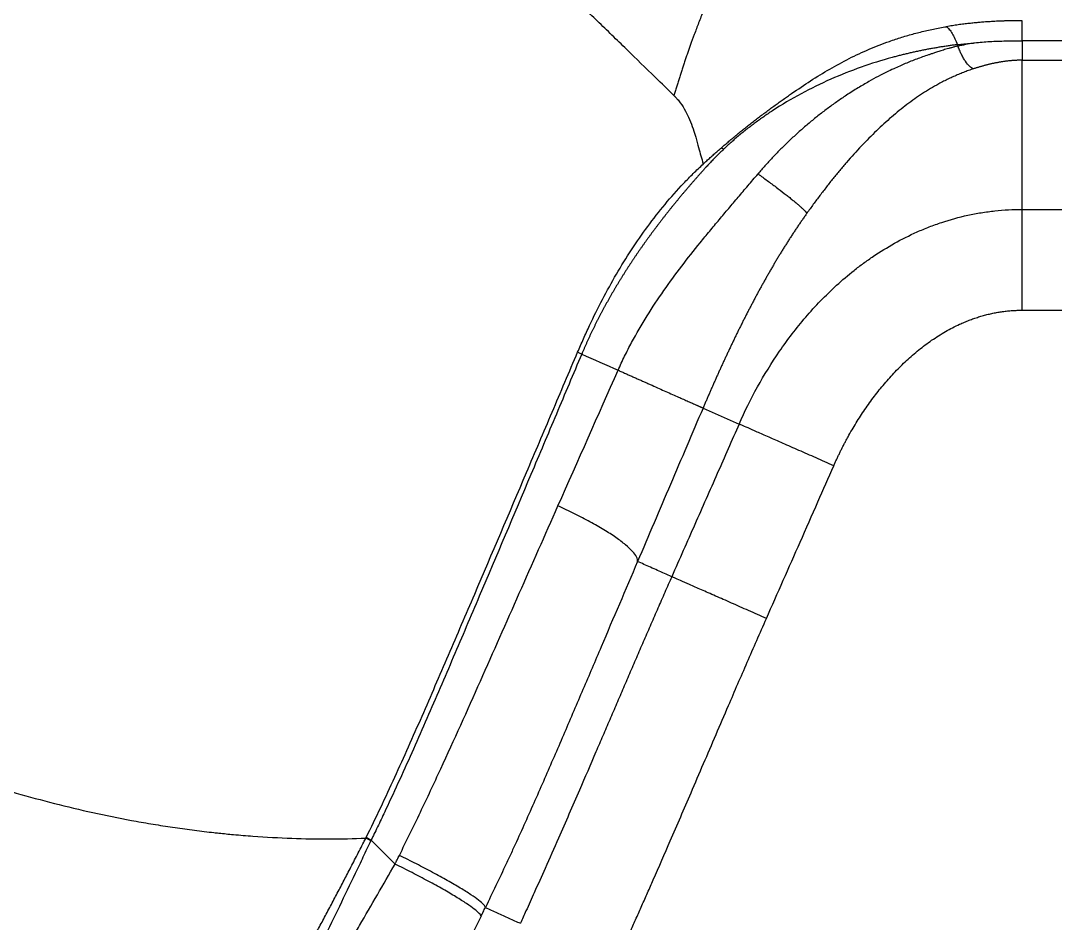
# Model space of a CAD drawing. Header units: inches. Extents: x 2 to 86, y -22 to 129.
# Drawn here: x 30.45 to 40.43, y 18.71 to 27.42 of the extents above; entities that cross this region are included whole.
import ezdxf

# ---------------------------------------------------------------- set-up
doc = ezdxf.new("R2010")
doc.units = ezdxf.units.IN
doc.header["$MEASUREMENT"] = 0
doc.layers.add('BDIM_CYAN', color=4, linetype='Continuous')

# ---------------------------------------------------------------- blocks, each defined once
blk = doc.blocks.new('2020 RHYTHM')
at = {"layer": 'BDIM_CYAN', "color": 3}
for p, q in [((47.2527, 26.2428), (37.7383, 26.2428)), ((37.7383, 24.617), (37.7383, 26.0562)), ((37.7383, 26.0562), (47.2527, 26.0562)), ((37.7383, 23.6439), (37.7383, 24.617)), ((37.7383, 24.617), (48.0355, 24.617)), ((37.7383, 23.6439), (48.0355, 23.6439)), ((34.66, 22.7006), (35.0077, 22.5458)), ((31.6894, 18.3008), (31.4585, 18.5318))]:
    blk.add_line(p, q, dxfattribs=at)
at = {"layer": 'BDIM_CYAN', "color": 3, "flags": 128}
blk.add_lwpolyline([(31.4082, 18.5508), (31.4095, 18.5535), (31.4108, 18.5562)], dxfattribs=at)
at = {"layer": 'BDIM_CYAN', "color": 3}
for points, knots in [([(34.3794, 25.715), (34.32, 25.7731), (34.1676, 25.9219), (33.9684, 26.1161), (33.7817, 26.2977), (33.6415, 26.4338), (33.5012, 26.57), (33.0329, 27.0239), (31.8561, 28.1582), (29.9507, 29.968), (27.7721, 31.9986), (26.3558, 33.2956), (25.7137, 33.8789)], [0.011278, 0.011278, 0.011278, 0.011278, 0.03125, 0.0625, 0.078125, 0.09375, 0.109375, 0.125, 0.25, 0.5, 0.75, 0.9569468, 0.9569468, 0.9569468, 0.9569468]), ([(17.6495, 33.2992), (17.6448, 33.2659), (17.6066, 32.9813), (17.5578, 32.441), (17.5563, 31.8659), (17.5739, 31.4822), (17.5842, 31.3223), (17.5944, 31.1944), (17.6029, 31.0985), (17.6123, 31.0026), (17.6328, 30.811), (17.6703, 30.5239), (17.7552, 30.0151), (17.8945, 29.3836), (18.1114, 28.636), (18.3745, 27.9013), (18.6812, 27.1819), (18.9707, 26.5969), (19.19, 26.1958), (19.3037, 25.9975), (19.3699, 25.8847), (19.42, 25.8005), (19.4707, 25.7166), (19.5219, 25.6331), (19.5737, 25.5498), (19.6435, 25.4393), (19.7321, 25.302), (19.949, 24.9751), (20.4415, 24.2821), (21.2775, 23.275), (22.2049, 22.355), (22.9957, 21.6772), (23.5092, 21.2791), (23.9308, 20.9765), (24.2523, 20.7579), (24.5788, 20.5477), (24.9103, 20.3463), (25.2465, 20.1539), (25.7008, 19.9097), (26.2796, 19.6282), (26.9896, 19.3305), (27.7133, 19.0756), (28.4486, 18.8662), (29.0067, 18.7454), (29.3807, 18.6809), (29.5367, 18.6567), (29.6617, 18.639), (29.7555, 18.6266), (29.8494, 18.615), (29.9277, 18.6061), (30.0216, 18.5959), (30.1469, 18.5836), (30.3819, 18.5642), (30.8082, 18.5409), (31.1712, 18.5411), (31.4082, 18.5508)], [0.0583442, 0.0583442, 0.0583442, 0.0583442, 0.0625, 0.09375, 0.125, 0.1328125, 0.140625, 0.1445312, 0.1484375, 0.1523438, 0.15625, 0.171875, 0.1875, 0.21875, 0.25, 0.28125, 0.3125, 0.34375, 0.359375, 0.3671875, 0.3710938, 0.375, 0.3789062, 0.3828125, 0.3867188, 0.390625, 0.3984375, 0.40625, 0.4375, 0.5, 0.5625, 0.59375, 0.625, 0.640625, 0.65625, 0.671875, 0.6875, 0.703125, 0.71875, 0.75, 0.78125, 0.8125, 0.84375, 0.875, 0.8828125, 0.890625, 0.8945312, 0.8984375, 0.9023438, 0.90625, 0.9082031, 0.9140625, 0.921875, 0.9375, 0.9671985, 0.9671985, 0.9671985, 0.9671985]), ([(34.8565, 27.2016), (34.8569, 27.1997), (34.8576, 27.196), (34.8583, 27.19), (34.8589, 27.1835), (34.8592, 27.1767), (34.8593, 27.1694), (34.8591, 27.1616), (34.8587, 27.1534), (34.8581, 27.1448), (34.8572, 27.1356), (34.856, 27.126), (34.8545, 27.1159), (34.8528, 27.1053), (34.8508, 27.0941), (34.8485, 27.0825), (34.8459, 27.0703), (34.843, 27.0576), (34.8398, 27.0443), (34.8362, 27.0305), (34.8324, 27.0161), (34.8238, 26.9853), (34.8068, 26.9292), (34.7775, 26.8425), (34.7429, 26.7473), (34.7046, 26.6449), (34.6633, 26.5364), (34.6186, 26.4191), (34.5765, 26.3073), (34.5449, 26.2212), (34.5229, 26.1596), (34.5089, 26.1197), (34.495, 26.0795), (34.4812, 26.0392), (34.4676, 25.9986), (34.4542, 25.958), (34.441, 25.9173), (34.4281, 25.8766), (34.4154, 25.836), (34.403, 25.7955), (34.391, 25.7551), (34.3833, 25.7284), (34.3794, 25.715)], [0, 0, 0, 0, 0.011457, 0.023025, 0.034704, 0.046494, 0.058394, 0.070405, 0.082525, 0.094755, 0.107095, 0.119545, 0.132104, 0.144773, 0.157551, 0.170438, 0.183434, 0.19654, 0.209754, 0.223077, 0.236508, 0.250049, 0.307139, 0.378202, 0.444777, 0.500029, 0.5704, 0.635512, 0.695364, 0.74991, 0.770369, 0.790906, 0.811521, 0.83221, 0.85297, 0.873798, 0.894692, 0.915647, 0.936659, 0.957725, 0.97884, 1, 1, 1, 1]), ([(34.8373, 25.2119), (34.8433, 25.2171), (34.8553, 25.2275), (34.8734, 25.243), (34.8916, 25.2586), (34.91, 25.2741), (34.9284, 25.2897), (34.947, 25.3052), (34.9656, 25.3206), (34.9843, 25.3361), (35.0032, 25.3515), (35.0221, 25.3669), (35.0411, 25.3822), (35.0602, 25.3975), (35.0794, 25.4127), (35.0986, 25.4279), (35.1179, 25.4431), (35.1373, 25.4582), (35.1568, 25.4732), (35.1763, 25.4882), (35.1958, 25.5032), (35.2155, 25.5181), (35.2351, 25.533), (35.2549, 25.5478), (35.2746, 25.5625), (35.2945, 25.5772), (35.3143, 25.5919), (35.3342, 25.6065), (35.3541, 25.621), (35.3741, 25.6355), (35.394, 25.6499), (35.414, 25.6643), (35.434, 25.6785), (35.4541, 25.6927), (35.4741, 25.7068), (35.4942, 25.7208), (35.5682, 25.7722), (35.6965, 25.8586), (35.8812, 25.9721), (36.0686, 26.0743), (36.2603, 26.1635), (36.4106, 26.2221), (36.5167, 26.2584), (36.5763, 26.2776), (36.6363, 26.2956), (36.6968, 26.3124), (36.7578, 26.3282), (36.8192, 26.3428), (36.8811, 26.3562), (36.9434, 26.3687), (36.9853, 26.376), (37.0063, 26.3797)], [0, 0, 0, 0, 0.009594, 0.019188, 0.028781, 0.038374, 0.047966, 0.057557, 0.067148, 0.076738, 0.086326, 0.095914, 0.105501, 0.115089, 0.124678, 0.134268, 0.143859, 0.153452, 0.163047, 0.172643, 0.182242, 0.191842, 0.201445, 0.211049, 0.220655, 0.230263, 0.239873, 0.249483, 0.259093, 0.268702, 0.278308, 0.287911, 0.297512, 0.30711, 0.316707, 0.326304, 0.3359, 0.422592, 0.509246, 0.595883, 0.682566, 0.769317, 0.794966, 0.820609, 0.846245, 0.871874, 0.897495, 0.923112, 0.948733, 0.974363, 1, 1, 1, 1]), ([(37.7383, 26.4374), (37.7299, 26.4374), (37.7134, 26.4374), (37.6894, 26.4371), (37.6665, 26.4369), (37.6447, 26.4365), (37.6241, 26.4361), (37.6046, 26.4356), (37.5863, 26.4351), (37.5691, 26.4346), (37.5368, 26.4335), (37.4897, 26.4314), (37.4282, 26.428), (37.3728, 26.4241), (37.3221, 26.42), (37.2747, 26.4156), (37.2251, 26.4104), (37.1735, 26.4043), (37.1196, 26.3972), (37.0636, 26.3891), (37.0257, 26.3829), (37.0063, 26.3797)], [0, 0, 0, 0, 0.033991, 0.066363, 0.097164, 0.126427, 0.15417, 0.180396, 0.205102, 0.228293, 0.249971, 0.335687, 0.418999, 0.500009, 0.561673, 0.62652, 0.694579, 0.765892, 0.840509, 0.918505, 1, 1, 1, 1]), ([(37.0063, 26.3797), (37.0158, 26.3738), (37.0254, 26.3649), (37.0443, 26.3423), (37.0537, 26.3288), (37.0718, 26.2985), (37.0806, 26.2816), (37.0974, 26.2454), (37.1054, 26.2261), (37.1129, 26.206)], [0, 0, 0, 0, 0.25, 0.25, 0.5, 0.5, 0.75, 0.75, 1, 1, 1, 1]), ([(37.2792, 26.2232), (37.3272, 26.2295), (37.4274, 26.2384), (37.5808, 26.2429), (37.6858, 26.2428), (37.7383, 26.2428)], [0, 0, 0, 0, 0.2342095, 0.4842095, 0.7342095, 0.7342095, 0.7342095, 0.7342095]), ([(37.7383, 26.2428), (37.7383, 26.2374), (37.7383, 26.2266), (37.7383, 26.2052), (37.7383, 26.1792), (37.7383, 26.1498), (37.7383, 26.1142), (37.7383, 26.0781), (37.7383, 26.0612), (37.7383, 26.0562)], [0, 0, 0, 0, 0.0625, 0.125, 0.25, 0.375, 0.5, 0.75, 1, 1, 1, 1]), ([(37.1129, 26.206), (37.0996, 26.2043), (37.0729, 26.201), (37.033, 26.1956), (36.9932, 26.1898), (36.9535, 26.1836), (36.9138, 26.1771), (36.8743, 26.1703), (36.8348, 26.163), (36.7954, 26.1554), (36.7561, 26.1475), (36.7168, 26.1392), (36.6777, 26.1305), (36.6387, 26.1215), (36.5998, 26.1122), (36.561, 26.1025), (36.5223, 26.0924), (36.3956, 26.0583), (36.1831, 25.992), (35.8897, 25.876), (35.6036, 25.7363), (35.4044, 25.618), (35.2871, 25.5399), (35.2455, 25.5113), (35.2043, 25.4822), (35.1635, 25.4525), (35.1233, 25.4222), (35.0835, 25.3915), (35.0443, 25.3602), (35.0057, 25.3284), (34.9677, 25.2961), (34.9304, 25.2634), (34.8938, 25.2304), (34.87, 25.2081), (34.8581, 25.1969)], [0, 0, 0, 0, 0.0160887, 0.0321784, 0.0482694, 0.064362, 0.0804556, 0.0965494, 0.112643, 0.1287372, 0.1448314, 0.1609244, 0.1770149, 0.1931036, 0.2091908, 0.2252769, 0.2413619, 0.2574459, 0.3836762, 0.5099318, 0.6362269, 0.7624529, 0.782241, 0.8020265, 0.8218104, 0.8415933, 0.8613768, 0.8811633, 0.9009544, 0.9207513, 0.9405559, 0.9603683, 0.9801843, 1, 1, 1, 1]), ([(37.1176, 26.1929), (37.1072, 26.1902), (37.087, 26.1851), (37.0574, 26.1771), (37.0295, 26.1693), (37.0031, 26.1617), (36.9783, 26.1543), (36.955, 26.1471), (36.9332, 26.1403), (36.9129, 26.1338), (36.8941, 26.1276), (36.8768, 26.1219), (36.8609, 26.1165), (36.8465, 26.1117), (36.8186, 26.1022), (36.7767, 26.0876), (36.7208, 26.067), (36.6655, 26.0455), (36.6107, 26.0232), (36.5553, 25.9997), (36.4951, 25.9727), (36.4261, 25.9396), (36.3454, 25.8984), (36.2536, 25.8481), (36.1511, 25.7876), (36.0639, 25.7322), (35.9954, 25.6863), (35.9487, 25.654), (35.9027, 25.6212), (35.8573, 25.5877), (35.8126, 25.5538), (35.7685, 25.5193), (35.725, 25.4844), (35.6821, 25.4489), (35.64, 25.4131), (35.5984, 25.3768), (35.5576, 25.3401), (35.5174, 25.3031), (35.478, 25.2657), (35.4392, 25.2281), (35.4013, 25.1902), (35.364, 25.1521), (35.3276, 25.1137), (35.292, 25.0753), (35.2572, 25.0368), (35.2232, 24.9982), (35.2011, 24.9724), (35.1902, 24.9595)], [0, 0, 0, 0, 0.013893, 0.027121, 0.039684, 0.051583, 0.062819, 0.073393, 0.083304, 0.092553, 0.101141, 0.109068, 0.116334, 0.122939, 0.128884, 0.154833, 0.180711, 0.20652, 0.232259, 0.257933, 0.285138, 0.31844, 0.357832, 0.40331, 0.454871, 0.512514, 0.53699, 0.561337, 0.585557, 0.609651, 0.633619, 0.657458, 0.68117, 0.704753, 0.728209, 0.751542, 0.774751, 0.797835, 0.820795, 0.843629, 0.866339, 0.888925, 0.911388, 0.933727, 0.955943, 0.978034, 1, 1, 1, 1]), ([(37.1129, 26.206), (37.1246, 26.2074), (37.1495, 26.2103), (37.1889, 26.2147), (37.2326, 26.2191), (37.2632, 26.2218), (37.2792, 26.2232)], [0, 0, 0, 0, 0.212597, 0.450093, 0.712506, 1, 1, 1, 1]), ([(37.1176, 26.1929), (37.1674, 26.2054), (37.2214, 26.2154), (37.2759, 26.2228), (37.2792, 26.2232)], [0.7342095, 0.7342095, 0.7342095, 0.7342095, 0.9842095, 1, 1, 1, 1]), ([(37.269, 25.9731), (37.2572, 25.9768), (37.2315, 25.9934), (37.1973, 26.0343), (37.1707, 26.0766), (37.1515, 26.1123), (37.1365, 26.1448), (37.1254, 26.172), (37.1202, 26.1859), (37.1176, 26.1929)], [0, 0, 0, 0, 0.25, 0.5, 0.625, 0.75, 0.875, 0.9375, 1, 1, 1, 1]), ([(37.7383, 26.0562), (37.7336, 26.0562), (37.7241, 26.0562), (37.7099, 26.0559), (37.6957, 26.0555), (37.6815, 26.0549), (37.6674, 26.0541), (37.6534, 26.0532), (37.6393, 26.0521), (37.6254, 26.0509), (37.6114, 26.0495), (37.5976, 26.048), (37.5837, 26.0463), (37.57, 26.0445), (37.5563, 26.0426), (37.5426, 26.0405), (37.529, 26.0383), (37.5155, 26.036), (37.5021, 26.0336), (37.4887, 26.031), (37.4754, 26.0284), (37.4622, 26.0256), (37.449, 26.0228), (37.4359, 26.0198), (37.4229, 26.0167), (37.4099, 26.0136), (37.3969, 26.0103), (37.384, 26.007), (37.3711, 26.0035), (37.3583, 26), (37.3455, 25.9964), (37.3327, 25.9927), (37.3199, 25.989), (37.3072, 25.9851), (37.2944, 25.9812), (37.2817, 25.9772), (37.2732, 25.9744), (37.269, 25.9731)], [0, 0, 0, 0, 0.02857, 0.057107, 0.085623, 0.11413, 0.142635, 0.171147, 0.199671, 0.228211, 0.256768, 0.285345, 0.31394, 0.342551, 0.371176, 0.399809, 0.428447, 0.457081, 0.485705, 0.51431, 0.542896, 0.571466, 0.600026, 0.628578, 0.657127, 0.685673, 0.714221, 0.742771, 0.771324, 0.799883, 0.828447, 0.857019, 0.885597, 0.914184, 0.942779, 0.971385, 1, 1, 1, 1]), ([(37.269, 25.9731), (37.2609, 25.9704), (37.2447, 25.9651), (37.2205, 25.9567), (37.1964, 25.9479), (37.1722, 25.9388), (37.1481, 25.9292), (37.1239, 25.9193), (37.0997, 25.909), (37.0756, 25.8984), (37.0515, 25.8874), (37.0276, 25.8761), (37.0037, 25.8645), (36.98, 25.8526), (36.9565, 25.8404), (36.914, 25.8177), (36.8536, 25.7832), (36.7764, 25.7348), (36.7006, 25.6832), (36.6, 25.6095), (36.4762, 25.5089), (36.3305, 25.3757), (36.1857, 25.229), (36.0796, 25.1113), (36.0108, 25.0311), (35.9787, 24.9929), (35.9466, 24.9542), (35.9145, 24.9147), (35.8825, 24.8747), (35.8505, 24.834), (35.8186, 24.7927), (35.7867, 24.7509), (35.7549, 24.7085), (35.7233, 24.6657), (35.6918, 24.6224), (35.6711, 24.5933), (35.6607, 24.5787)], [0, 0, 0, 0, 0.011934, 0.02393, 0.036001, 0.04816, 0.060418, 0.072777, 0.085221, 0.097733, 0.110296, 0.122892, 0.135506, 0.148124, 0.160734, 0.173321, 0.217119, 0.260644, 0.304562, 0.349284, 0.440007, 0.532854, 0.628087, 0.72577, 0.747852, 0.770073, 0.792432, 0.814929, 0.837568, 0.860353, 0.883286, 0.906363, 0.929577, 0.952923, 0.976398, 1, 1, 1, 1]), ([(34.3794, 25.715), (34.38, 25.7143), (34.3813, 25.7128), (34.3832, 25.7113), (34.3853, 25.7092), (34.388, 25.7065), (34.3916, 25.7027), (34.397, 25.6971), (34.4035, 25.6899), (34.4137, 25.6783), (34.4261, 25.6633), (34.4545, 25.6262), (34.4913, 25.5676), (34.5318, 25.4826), (34.5635, 25.3978), (34.5913, 25.3065), (34.6151, 25.2197), (34.6387, 25.1334), (34.6538, 25.0808), (34.6614, 25.0545)], [0, 0, 0, 0, 0.0040954, 0.0080859, 0.0103015, 0.0161575, 0.0241735, 0.0322917, 0.0482937, 0.064539, 0.0963779, 0.129019, 0.2579792, 0.3802867, 0.5159905, 0.6305282, 0.7741501, 0.8872493, 1, 1, 1, 1]), ([(34.6614, 25.0545), (34.667, 25.0597), (34.6783, 25.0701), (34.6954, 25.0857), (34.7127, 25.1014), (34.7301, 25.1171), (34.7476, 25.1329), (34.7653, 25.1486), (34.7831, 25.1644), (34.801, 25.1802), (34.8191, 25.1961), (34.8312, 25.2066), (34.8373, 25.2119)], [0, 0, 0, 0, 0.100082, 0.200133, 0.300162, 0.400174, 0.500174, 0.600163, 0.700142, 0.800108, 0.900061, 1, 1, 1, 1]), ([(34.8581, 25.1969), (34.8522, 25.1913), (34.8404, 25.1801), (34.8229, 25.1632), (34.8056, 25.1462), (34.7885, 25.1292), (34.7717, 25.1121), (34.755, 25.095), (34.7386, 25.0778), (34.7224, 25.0606), (34.7064, 25.0435), (34.696, 25.032), (34.6907, 25.0262)], [0, 0, 0, 0, 0.100112, 0.200212, 0.300295, 0.400357, 0.500391, 0.600394, 0.700361, 0.800288, 0.900169, 1, 1, 1, 1]), ([(34.8373, 25.2119), (34.8388, 25.2108), (34.8421, 25.2086), (34.8471, 25.2051), (34.8525, 25.201), (34.8562, 25.1983), (34.8581, 25.1969)], [0, 0, 0, 0, 0.2219007, 0.4627317, 0.723387, 1, 1, 1, 1]), ([(33.4507, 23.2404), (33.4692, 23.2836), (33.4877, 23.3267), (33.526, 23.4123), (33.5456, 23.4549), (33.6054, 23.5819), (33.6469, 23.6655), (33.7765, 23.9127), (33.8698, 24.0727), (34.0708, 24.3798), (34.1786, 24.5269), (34.3513, 24.7349), (34.4107, 24.8022), (34.5026, 24.8995), (34.5337, 24.9314), (34.5968, 24.9939), (34.6288, 25.0243), (34.6613, 25.0544)], [0, 0, 0, 0, 0.0563721, 0.0563721, 0.1127442, 0.1127442, 0.2254884, 0.2254884, 0.4509768, 0.4509768, 0.6764651, 0.6764651, 0.7892093, 0.7892093, 0.8455814, 0.8455814, 0.901913, 0.901913, 0.901913, 0.901913]), ([(34.6907, 25.0262), (34.6848, 25.0197), (34.6729, 25.0066), (34.6552, 24.9869), (34.6375, 24.9671), (34.6199, 24.9473), (34.6023, 24.9274), (34.5847, 24.9074), (34.5672, 24.8874), (34.5498, 24.8673), (34.5324, 24.8472), (34.5151, 24.8269), (34.4978, 24.8066), (34.4805, 24.7863), (34.4633, 24.7659), (34.4461, 24.7454), (34.429, 24.7248), (34.412, 24.7042), (34.395, 24.6835), (34.3781, 24.6627), (34.3612, 24.6419), (34.3444, 24.621), (34.3276, 24.6), (34.3109, 24.5789), (34.2943, 24.5578), (34.2777, 24.5366), (34.2612, 24.5153), (34.2448, 24.4939), (34.2284, 24.4725), (34.2121, 24.451), (34.1958, 24.4294), (34.1797, 24.4077), (34.1636, 24.386), (34.1476, 24.3641), (34.1316, 24.3422), (34.1157, 24.3203), (34.0999, 24.2982), (34.0842, 24.2761), (34.0686, 24.2539), (34.053, 24.2316), (34.0375, 24.2092), (34.0221, 24.1867), (34.0068, 24.1642), (33.9916, 24.1416), (33.9765, 24.1189), (33.9614, 24.0961), (33.9465, 24.0733), (33.9316, 24.0503), (33.9168, 24.0273), (33.9021, 24.0042), (33.8876, 23.981), (33.8731, 23.9577), (33.8587, 23.9344), (33.8444, 23.9109), (33.8302, 23.8874), (33.8161, 23.8638), (33.8021, 23.8402), (33.7882, 23.8164), (33.7744, 23.7926), (33.7607, 23.7686), (33.7472, 23.7446), (33.7337, 23.7205), (33.7204, 23.6964), (33.7071, 23.6721), (33.694, 23.6478), (33.681, 23.6233), (33.6681, 23.5988), (33.6553, 23.5742), (33.6427, 23.5496), (33.6302, 23.5248), (33.6178, 23.5), (33.6055, 23.4751), (33.5933, 23.4501), (33.5813, 23.425), (33.5694, 23.3998), (33.5577, 23.3746), (33.546, 23.3493), (33.5345, 23.3239), (33.5232, 23.2984), (33.512, 23.2728), (33.5009, 23.2472), (33.4936, 23.23), (33.49, 23.2214)], [0, 0, 0, 0, 0.012507, 0.025013, 0.037517, 0.050021, 0.062524, 0.075026, 0.087526, 0.100025, 0.112524, 0.125022, 0.137521, 0.150019, 0.162517, 0.175015, 0.187513, 0.200011, 0.212509, 0.225007, 0.237506, 0.250004, 0.262502, 0.275001, 0.287499, 0.299998, 0.312497, 0.324996, 0.337496, 0.349995, 0.362495, 0.374994, 0.387494, 0.399994, 0.412494, 0.424994, 0.437495, 0.449995, 0.462495, 0.474995, 0.487495, 0.499995, 0.512495, 0.524995, 0.537494, 0.549994, 0.562493, 0.574993, 0.587492, 0.599991, 0.612491, 0.62499, 0.637489, 0.649988, 0.662488, 0.674987, 0.687486, 0.699986, 0.712485, 0.724985, 0.737484, 0.749984, 0.762483, 0.774983, 0.787483, 0.799983, 0.812482, 0.824982, 0.837482, 0.849982, 0.862482, 0.874983, 0.887483, 0.899984, 0.912484, 0.924985, 0.937487, 0.949989, 0.962491, 0.974993, 0.987496, 1, 1, 1, 1]), ([(33.8407, 23.0653), (33.8609, 23.1109), (33.9029, 23.2011), (33.9934, 23.3774), (34.1177, 23.5906), (34.2806, 23.8354), (34.4531, 24.0701), (34.6025, 24.2589), (34.724, 24.4072), (34.8004, 24.4989), (34.8615, 24.5717), (34.9227, 24.6443), (34.9993, 24.7348), (35.0775, 24.8269), (35.1415, 24.9022), (35.1739, 24.9404), (35.1902, 24.9595)], [0, 0, 0, 0, 0.0625, 0.125, 0.25, 0.375, 0.5, 0.625, 0.6875, 0.75, 0.78125, 0.8125, 0.875, 0.9375, 0.96875, 1, 1, 1, 1]), ([(35.1902, 24.9595), (35.2203, 24.938), (35.2801, 24.8947), (35.3656, 24.8311), (35.4312, 24.7809), (35.4791, 24.7432), (35.5125, 24.7165), (35.5432, 24.6914), (35.5708, 24.6682), (35.5951, 24.6471), (35.6124, 24.6314), (35.6245, 24.62), (35.6353, 24.6095), (35.6509, 24.5933), (35.6584, 24.5834), (35.6607, 24.5787)], [0, 0, 0, 0, 0.125, 0.25, 0.375, 0.4375, 0.5, 0.5625, 0.625, 0.6875, 0.75, 0.78125, 0.8125, 0.875, 1, 1, 1, 1]), ([(35.6607, 24.5787), (35.6534, 24.5685), (35.639, 24.5481), (35.6177, 24.5175), (35.5965, 24.4867), (35.5755, 24.4558), (35.5547, 24.4248), (35.5341, 24.3937), (35.5137, 24.3625), (35.4935, 24.3312), (35.4735, 24.2999), (35.4536, 24.2684), (35.4339, 24.2369), (35.4144, 24.2053), (35.3951, 24.1736), (35.3759, 24.1418), (35.3569, 24.11), (35.338, 24.078), (35.3194, 24.0461), (35.3008, 24.014), (35.2824, 23.9819), (35.2642, 23.9498), (35.2461, 23.9175), (35.2282, 23.8853), (35.2104, 23.8529), (35.1928, 23.8206), (35.1753, 23.7881), (35.1579, 23.7557), (35.1407, 23.7232), (35.1236, 23.6906), (35.1066, 23.658), (35.0898, 23.6254), (35.0731, 23.5928), (35.0565, 23.5601), (35.04, 23.5274), (35.0237, 23.4946), (35.0074, 23.4618), (34.9913, 23.429), (34.9753, 23.3962), (34.9594, 23.3633), (34.9436, 23.3304), (34.9279, 23.2975), (34.9123, 23.2646), (34.8968, 23.2316), (34.8814, 23.1986), (34.866, 23.1656), (34.8508, 23.1325), (34.8357, 23.0994), (34.8206, 23.0663), (34.8056, 23.0332), (34.7908, 23.0001), (34.7759, 22.9669), (34.7612, 22.9337), (34.7465, 22.9005), (34.7319, 22.8672), (34.7174, 22.834), (34.703, 22.8007), (34.6886, 22.7673), (34.6742, 22.734), (34.6647, 22.7117), (34.66, 22.7006)], [0, 0, 0, 0, 0.017243, 0.034482, 0.051719, 0.068953, 0.086185, 0.103417, 0.120648, 0.137879, 0.15511, 0.172342, 0.189575, 0.206809, 0.224044, 0.24128, 0.258519, 0.27576, 0.293002, 0.310247, 0.327493, 0.344742, 0.361992, 0.379243, 0.396496, 0.413749, 0.431003, 0.448257, 0.465509, 0.482761, 0.500011, 0.517259, 0.534506, 0.551751, 0.568995, 0.586237, 0.603479, 0.620721, 0.637962, 0.655202, 0.672442, 0.689681, 0.70692, 0.724159, 0.741397, 0.758634, 0.77587, 0.793106, 0.810342, 0.827578, 0.844815, 0.862052, 0.879291, 0.89653, 0.913771, 0.931014, 0.948258, 0.965504, 0.982751, 1, 1, 1, 1]), ([(35.0077, 22.5458), (35.0613, 22.6674), (35.1202, 22.7865), (35.2496, 23.0201), (35.3201, 23.1347), (35.4363, 23.3038), (35.4768, 23.3597), (35.5611, 23.4696), (35.6048, 23.5236), (35.7416, 23.6831), (35.8399, 23.7857), (36.0017, 23.9334), (36.0581, 23.9815), (36.1468, 24.0519), (36.1771, 24.075), (36.2392, 24.1205), (36.271, 24.1429), (36.3681, 24.2084), (36.4355, 24.2501), (36.5758, 24.3286), (36.6486, 24.3653), (36.7627, 24.4161), (36.8015, 24.4323), (36.881, 24.4632), (36.9216, 24.4778), (37.0446, 24.5185), (37.1285, 24.5416), (37.2567, 24.5697), (37.2999, 24.5779), (37.3866, 24.5921), (37.4302, 24.598), (37.5177, 24.6074), (37.5617, 24.611), (37.6498, 24.6158), (37.6939, 24.617), (37.7383, 24.617)], [0, 0, 0, 0, 0.125, 0.125, 0.25, 0.25, 0.3125, 0.3125, 0.375, 0.375, 0.5, 0.5, 0.5625, 0.5625, 0.59375, 0.59375, 0.625, 0.625, 0.6875, 0.6875, 0.75, 0.75, 0.78125, 0.78125, 0.8125, 0.8125, 0.875, 0.875, 0.90625, 0.90625, 0.9375, 0.9375, 0.96875, 0.96875, 1, 1, 1, 1]), ([(35.9208, 22.1439), (35.9255, 22.1544), (35.9348, 22.1755), (35.9492, 22.2069), (35.9639, 22.2381), (35.9789, 22.2691), (35.9941, 22.3), (36.0096, 22.3306), (36.0255, 22.3611), (36.0416, 22.3914), (36.0775, 22.4572), (36.1353, 22.5565), (36.2201, 22.6875), (36.3108, 22.8136), (36.4084, 22.9354), (36.5117, 23.0506), (36.6225, 23.1603), (36.7395, 23.2619), (36.844, 23.3404), (36.9306, 23.3978), (36.9978, 23.4384), (37.0657, 23.4754), (37.1264, 23.5051), (37.1798, 23.5286), (37.2253, 23.5471), (37.2711, 23.5639), (37.317, 23.5792), (37.3631, 23.5928), (37.4094, 23.6049), (37.4558, 23.6153), (37.5025, 23.6241), (37.5493, 23.6313), (37.5963, 23.6369), (37.6435, 23.6409), (37.6908, 23.6434), (37.7225, 23.6437), (37.7383, 23.6439)], [0, 0, 0, 0, 0.013897, 0.027774, 0.041634, 0.055476, 0.069304, 0.083117, 0.096917, 0.110707, 0.124487, 0.187274, 0.249285, 0.312516, 0.374469, 0.437481, 0.498864, 0.56247, 0.624136, 0.656229, 0.68776, 0.718787, 0.74937, 0.769304, 0.789053, 0.808637, 0.828075, 0.847389, 0.8666, 0.885728, 0.904796, 0.923825, 0.942838, 0.961857, 0.980904, 1, 1, 1, 1]), ([(31.4108, 18.5561), (31.5061, 18.7492), (31.5977, 18.9438), (31.7765, 19.3345), (31.8636, 19.5307), (32.0357, 19.9235), (32.1206, 20.1202), (32.2896, 20.5133), (32.3737, 20.7096), (32.6252, 21.2977), (32.7916, 21.6885), (33.0399, 22.2726), (33.1224, 22.4669), (33.2869, 22.8544), (33.3689, 23.0476), (33.4507, 23.2404)], [0, 0, 0, 0, 0.125, 0.125, 0.25, 0.25, 0.375, 0.375, 0.5, 0.5, 0.75, 0.75, 0.875, 0.875, 1, 1, 1, 1]), ([(33.49, 23.2214), (33.4087, 23.0285), (33.3271, 22.8352), (33.1635, 22.4474), (33.0814, 22.2529), (32.8345, 21.6684), (32.669, 21.2773), (32.4188, 20.6889), (32.3351, 20.4924), (32.167, 20.0989), (32.0825, 19.902), (31.911, 19.5087), (31.824, 19.3122), (31.6901, 19.0185), (31.6449, 18.9207), (31.5759, 18.7746), (31.5412, 18.7016), (31.5, 18.6166), (31.4823, 18.5802), (31.4704, 18.556), (31.4645, 18.5439), (31.4585, 18.5318)], [0, 0, 0, 0, 0.125, 0.125, 0.25, 0.25, 0.5, 0.5, 0.625, 0.625, 0.75, 0.75, 0.875, 0.875, 0.9375, 0.9375, 0.96875, 0.984375, 0.992188, 0.992188, 1, 1, 1, 1]), ([(33.8407, 23.0653), (33.8466, 23.0627), (33.8584, 23.0574), (33.8761, 23.0495), (33.8938, 23.0417), (33.9114, 23.0338), (33.929, 23.026), (33.9466, 23.0182), (33.9641, 23.0104), (33.9815, 23.0026), (33.9989, 22.9949), (34.0162, 22.9872), (34.0334, 22.9795), (34.0505, 22.9719), (34.0675, 22.9644), (34.0844, 22.9568), (34.1012, 22.9494), (34.1178, 22.9419), (34.1344, 22.9346), (34.1689, 22.9192), (34.2207, 22.8961), (34.2873, 22.8665), (34.3507, 22.8383), (34.4083, 22.8126), (34.4603, 22.7895), (34.5069, 22.7688), (34.5492, 22.7499), (34.5775, 22.7373), (34.5955, 22.7293), (34.6058, 22.7248), (34.6155, 22.7204), (34.6245, 22.7164), (34.6329, 22.7127), (34.6404, 22.7094), (34.647, 22.7064), (34.6526, 22.7039), (34.6571, 22.7019), (34.659, 22.701), (34.66, 22.7006)], [0, 0, 0, 0, 0.013733, 0.027482, 0.041249, 0.055034, 0.068836, 0.082657, 0.096497, 0.110355, 0.124233, 0.13813, 0.152047, 0.165984, 0.179941, 0.193918, 0.207917, 0.221937, 0.235978, 0.25004, 0.310856, 0.372776, 0.43582, 0.500002, 0.559275, 0.620691, 0.684254, 0.749968, 0.771632, 0.794038, 0.817189, 0.841081, 0.865716, 0.891093, 0.91721, 0.944068, 0.971665, 1, 1, 1, 1]), ([(34.66, 22.7006), (34.5555, 22.4556), (34.4506, 22.2095), (34.2401, 21.7159), (34.1345, 21.4682), (34.0285, 21.2197)], [0, 0, 0, 0, 0.5, 0.5, 1, 1, 1, 1]), ([(35.0077, 22.5458), (34.9376, 22.3867), (34.7953, 22.0638), (34.5787, 21.5729), (34.4322, 21.2412), (34.358, 21.073)], [0, 0, 0, 0, 0.324157, 0.657495, 1, 1, 1, 1]), ([(35.9208, 22.1439), (35.8635, 22.1691), (35.8062, 22.1943), (35.6936, 22.2439), (35.6384, 22.2682), (35.5318, 22.3151), (35.4804, 22.3377), (35.3836, 22.3804), (35.338, 22.4004), (35.2543, 22.4373), (35.2161, 22.4541), (35.1484, 22.4839), (35.1189, 22.4969), (35.0697, 22.5185), (35.0499, 22.5272), (35.0209, 22.54), (35.0116, 22.5441), (35.0077, 22.5458)], [0, 0, 0, 0, 0.125, 0.125, 0.25, 0.25, 0.375, 0.375, 0.5, 0.5, 0.625, 0.625, 0.75, 0.75, 0.875, 0.875, 1, 1, 1, 1]), ([(35.2712, 20.6702), (35.3796, 20.9158), (35.5451, 21.2911), (35.7616, 21.7823), (35.8698, 22.0279), (35.9208, 22.1439)], [0, 0, 0, 0, 0.5, 0.763982, 1, 1, 1, 1]), ([(31.731, 18.3845), (31.7994, 18.5224), (31.867, 18.6609), (32.0003, 18.9392), (32.0658, 19.0791), (32.2603, 19.5003), (32.3868, 19.7829), (32.6385, 20.3485), (32.7633, 20.6309), (33.0125, 21.1943), (33.1368, 21.4753), (33.2609, 21.7555)], [0, 0, 0, 0, 0.125, 0.125, 0.25, 0.25, 0.5, 0.5, 0.75, 0.75, 1, 1, 1, 1]), ([(34.0285, 21.2197), (34.0299, 21.2323), (34.0264, 21.2469), (34.0098, 21.2798), (33.9966, 21.298), (33.9609, 21.3374), (33.9384, 21.3586), (33.8848, 21.4033), (33.8537, 21.4269), (33.784, 21.4756), (33.7453, 21.5007), (33.6616, 21.5517), (33.6166, 21.5777), (33.5216, 21.6295), (33.4716, 21.6554), (33.3683, 21.7063), (33.315, 21.7313), (33.2609, 21.7555)], [0, 0, 0, 0, 0.125, 0.125, 0.25, 0.25, 0.375, 0.375, 0.5, 0.5, 0.625, 0.625, 0.75, 0.75, 0.875, 0.875, 1, 1, 1, 1]), ([(34.0285, 21.2198), (33.9119, 20.9467), (33.7952, 20.6727), (33.6193, 20.2605), (33.5606, 20.1228), (33.4427, 19.8469), (33.3836, 19.7087), (33.2642, 19.4307), (33.204, 19.2912), (33.0818, 19.0109), (33.0197, 18.8701), (32.9247, 18.6582), (32.8927, 18.5874), (32.8441, 18.4812), (32.8278, 18.4458), (32.795, 18.3748), (32.7785, 18.3393), (32.6956, 18.162), (32.6287, 18.0221), (32.5608, 17.8825)], [0, 0, 0, 0, 0.25, 0.25, 0.375, 0.375, 0.5, 0.5, 0.625, 0.625, 0.75, 0.75, 0.8125, 0.8125, 0.84375, 0.84375, 0.875, 0.875, 1, 1, 1, 1]), ([(34.358, 21.073), (34.3347, 21.0834), (34.2885, 21.104), (34.2206, 21.1342), (34.1547, 21.1635), (34.0908, 21.192), (34.0491, 21.2106), (34.0285, 21.2197)], [0, 0, 0, 0, 0.209749, 0.414627, 0.614631, 0.809757, 1, 1, 1, 1]), ([(34.358, 21.073), (34.3357, 21.0223), (34.291, 20.9209), (34.2242, 20.7684), (34.1577, 20.6155), (34.0912, 20.4624), (34.0249, 20.309), (33.9586, 20.1553), (33.8923, 20.0014), (33.8261, 19.8472), (33.7598, 19.6928), (33.6935, 19.5382), (33.5961, 19.3116), (33.4542, 18.9821), (33.2911, 18.6069), (33.1456, 18.2774), (33.0409, 18.0434), (32.9612, 17.8669), (32.9163, 17.7686), (32.8982, 17.7289)], [0, 0, 0, 0, 0.045556, 0.091174, 0.136855, 0.182597, 0.228402, 0.274268, 0.320196, 0.366186, 0.412236, 0.458348, 0.504521, 0.614962, 0.753357, 0.840826, 0.91109, 0.964146, 1, 1, 1, 1]), ([(35.2712, 20.6702), (35.2137, 20.6956), (35.1562, 20.721), (35.0432, 20.7709), (34.9877, 20.7953), (34.8807, 20.8425), (34.8292, 20.8652), (34.7321, 20.9081), (34.6865, 20.9282), (34.6026, 20.9652), (34.5644, 20.982), (34.4969, 21.0118), (34.4675, 21.0248), (34.4186, 21.0463), (34.3991, 21.0549), (34.3706, 21.0675), (34.3616, 21.0715), (34.358, 21.073)], [0, 0, 0, 0, 0.125, 0.125, 0.25, 0.25, 0.375, 0.375, 0.5, 0.5, 0.625, 0.625, 0.75, 0.75, 0.875, 0.875, 1, 1, 1, 1]), ([(33.806, 17.3134), (33.8233, 17.3512), (33.8581, 17.4274), (33.9103, 17.5427), (33.9632, 17.6601), (34.0167, 17.7795), (34.0707, 17.9009), (34.1253, 18.0243), (34.217, 18.2326), (34.357, 18.5544), (34.5181, 18.9281), (34.6648, 19.2697), (34.7853, 19.5502), (34.8953, 19.8065), (34.9954, 20.039), (35.0862, 20.2482), (35.1782, 20.4588), (35.2401, 20.5996), (35.2712, 20.6702)], [0, 0, 0, 0, 0.034017, 0.068598, 0.103744, 0.139455, 0.175731, 0.212572, 0.249978, 0.362155, 0.499981, 0.583317, 0.666654, 0.74999, 0.811766, 0.874026, 0.936771, 1, 1, 1, 1]), ([(28.9188, 14.3826), (28.9241, 14.3893), (28.9347, 14.4027), (28.9508, 14.4232), (28.9669, 14.4438), (28.9831, 14.4647), (28.9994, 14.4859), (29.0158, 14.5073), (29.0322, 14.5289), (29.0487, 14.5507), (29.0653, 14.5728), (29.082, 14.5952), (29.0988, 14.6177), (29.1156, 14.6405), (29.1325, 14.6636), (29.1495, 14.6868), (29.1666, 14.7103), (29.1838, 14.7341), (29.201, 14.7581), (29.2183, 14.7823), (29.2357, 14.8068), (29.2532, 14.8315), (29.2707, 14.8564), (29.2884, 14.8816), (29.3061, 14.907), (29.3239, 14.9326), (29.3418, 14.9585), (29.3597, 14.9847), (29.3778, 15.011), (29.3959, 15.0376), (29.4141, 15.0645), (29.4323, 15.0916), (29.4507, 15.1189), (29.4691, 15.1465), (29.4876, 15.1743), (29.5062, 15.2023), (29.5248, 15.2307), (29.5436, 15.2592), (29.5624, 15.288), (29.5813, 15.3171), (29.6004, 15.3464), (29.6515, 15.4256), (29.7355, 15.5577), (29.8538, 15.7477), (29.9734, 15.944), (30.1208, 16.1907), (30.2974, 16.4939), (30.5041, 16.8582), (30.7122, 17.234), (30.873, 17.5307), (30.9853, 17.7415), (31.051, 17.8649), (31.1165, 17.9888), (31.1816, 18.1131), (31.2486, 18.2417), (31.3173, 18.3747), (31.3679, 18.4724), (31.3981, 18.5312), (31.4049, 18.5443), (31.4082, 18.5508)], [0, 0, 0, 0, 0.007885, 0.01576, 0.023623, 0.031477, 0.039321, 0.047155, 0.054981, 0.062799, 0.070609, 0.078412, 0.086209, 0.093999, 0.101784, 0.109563, 0.117339, 0.12511, 0.132878, 0.140642, 0.148405, 0.156165, 0.163923, 0.17168, 0.179436, 0.187192, 0.194948, 0.202704, 0.210462, 0.218221, 0.225981, 0.233744, 0.24151, 0.249279, 0.257051, 0.264829, 0.272613, 0.280404, 0.288204, 0.296014, 0.303835, 0.311668, 0.358857, 0.406022, 0.452945, 0.499656, 0.577389, 0.655614, 0.73425, 0.812365, 0.837289, 0.862215, 0.887154, 0.912124, 0.937141, 0.964575, 0.992112, 0.996077, 1, 1, 1, 1]), ([(31.456, 18.5266), (31.4309, 18.4733), (31.4056, 18.42), (31.3551, 18.3139), (31.3298, 18.2609), (31.2541, 18.1022), (31.2034, 17.9969), (31.1014, 17.7874), (31.0501, 17.6832), (30.9473, 17.4754), (30.8956, 17.3719), (30.7916, 17.166), (30.7393, 17.0636), (30.6341, 16.8598), (30.5817, 16.7595), (30.4254, 16.4638), (30.3222, 16.2733), (30.1171, 15.9056), (30.0153, 15.7285), (29.8887, 15.5157), (29.8634, 15.4735), (29.8133, 15.3907), (29.7885, 15.35), (29.7144, 15.23), (29.6658, 15.1527), (29.5221, 14.9287), (29.4291, 14.7899), (29.2489, 14.5328), (29.1617, 14.4145), (29.0776, 14.3065)], [0, 0, 0, 0, 0.03125, 0.03125, 0.0625, 0.0625, 0.125, 0.125, 0.1875, 0.1875, 0.25, 0.25, 0.3125, 0.3125, 0.375, 0.375, 0.5, 0.5, 0.625, 0.625, 0.65625, 0.65625, 0.6875, 0.6875, 0.75, 0.75, 0.875, 0.875, 1, 1, 1, 1]), ([(31.4584, 18.5318), (31.4584, 18.5318), (31.4584, 18.5318), (31.4584, 18.5318), (31.4576, 18.5301), (31.4568, 18.5283), (31.456, 18.5266)], [-0.00000006, -0.00000006, -0.00000006, -0.00000006, 0, 0, 0, 0.000144953, 0.000144953, 0.000144953, 0.000144953]), ([(31.6894, 18.3008), (31.6911, 18.3042), (31.6929, 18.3078), (31.6964, 18.3147), (31.7016, 18.3252), (31.7137, 18.3496), (31.7241, 18.3705), (31.731, 18.3845)], [0, 0, 0, 0, 0.125, 0.125, 0.25, 0.5, 1, 1, 1, 1]), ([(32.5608, 17.8825), (32.5602, 17.8892), (32.5543, 17.8985), (32.5326, 17.9216), (32.5167, 17.9355), (32.4752, 17.9674), (32.4497, 17.9854), (32.3901, 18.025), (32.3559, 18.0465), (32.28, 18.0924), (32.2383, 18.1168), (32.1488, 18.1675), (32.101, 18.1938), (32.0009, 18.2475), (31.9486, 18.2749), (31.8414, 18.3298), (31.7864, 18.3573), (31.731, 18.3845)], [0, 0, 0, 0, 0.125, 0.125, 0.25, 0.25, 0.375, 0.375, 0.5, 0.5, 0.625, 0.625, 0.75, 0.75, 0.875, 0.875, 1, 1, 1, 1]), ([(29.2554, 14.241), (29.2725, 14.2698), (29.29, 14.2991), (29.3259, 14.3589), (29.3443, 14.3893), (29.4003, 14.4819), (29.4389, 14.5454), (29.5587, 14.7417), (29.6437, 14.8799), (29.779, 15.0998), (29.8254, 15.1752), (29.8969, 15.2915), (29.9211, 15.3308), (29.9701, 15.4105), (29.9949, 15.451), (30.1202, 15.6552), (30.2238, 15.8246), (30.4368, 16.1748), (30.5462, 16.3558), (30.6869, 16.59), (30.7152, 16.6373), (30.7723, 16.7326), (30.8011, 16.7807), (30.8877, 16.9258), (30.9457, 17.0231), (31.0608, 17.2179), (31.118, 17.3153), (31.2041, 17.4622), (31.2329, 17.5113), (31.2904, 17.6098), (31.3192, 17.6591), (31.4054, 17.8071), (31.4625, 17.9059), (31.5764, 18.1033), (31.6332, 18.202), (31.6894, 18.3008)], [0, 0, 0, 0, 0.03125, 0.03125, 0.0625, 0.0625, 0.125, 0.125, 0.25, 0.25, 0.3125, 0.3125, 0.34375, 0.34375, 0.375, 0.375, 0.5, 0.5, 0.625, 0.625, 0.65625, 0.65625, 0.6875, 0.6875, 0.75, 0.75, 0.8125, 0.8125, 0.84375, 0.84375, 0.875, 0.875, 0.9375, 0.9375, 1, 1, 1, 1]), ([(32.5191, 17.7971), (32.5184, 17.8038), (32.5126, 17.8129), (32.4908, 17.836), (32.4748, 17.8498), (32.4333, 17.8817), (32.4078, 17.8997), (32.3481, 17.9394), (32.3139, 17.961), (32.238, 18.0071), (32.1963, 18.0315), (32.1069, 18.0825), (32.0591, 18.1089), (31.959, 18.1629), (31.9068, 18.1905), (31.7997, 18.2458), (31.7447, 18.2735), (31.6894, 18.3008)], [0, 0, 0, 0, 0.125, 0.125, 0.25, 0.25, 0.375, 0.375, 0.5, 0.5, 0.625, 0.625, 0.75, 0.75, 0.875, 0.875, 1, 1, 1, 1]), ([(32.5191, 17.7971), (32.5261, 17.8113), (32.54, 17.8397), (32.5539, 17.8682), (32.5608, 17.8824)], [0, 0, 0, 0, 0.5, 1, 1, 1, 1]), ([(32.5608, 17.8825), (32.5987, 17.8652), (32.6742, 17.8309), (32.7871, 17.7795), (32.8612, 17.7457), (32.8982, 17.7289)], [0, 0, 0, 0, 0.335445, 0.668774, 1, 1, 1, 1]), ([(32.5191, 17.7971), (32.4768, 17.7107), (32.4346, 17.6254), (32.3825, 17.5202), (32.3721, 17.4993), (32.3512, 17.4572), (32.3407, 17.436), (32.3092, 17.3725), (32.288, 17.3299), (32.2457, 17.2452), (32.2245, 17.203), (32.1823, 17.1188), (32.1611, 17.0768), (32.0975, 16.9505), (32.0547, 16.8662), (31.969, 16.6982), (31.9259, 16.6145), (31.8611, 16.4892), (31.8396, 16.4476), (31.7966, 16.3651), (31.7752, 16.3242), (31.6687, 16.1209), (31.5849, 15.9629), (31.4199, 15.6554), (31.3387, 15.5059), (31.2391, 15.3242), (31.2193, 15.2881), (31.18, 15.2168), (31.1606, 15.1816), (31.1029, 15.0773), (31.0652, 15.0094), (30.9544, 14.8105), (30.8836, 14.6843), (30.7823, 14.5035), (30.7494, 14.4447), (30.7013, 14.3587), (30.6855, 14.3303), (30.6544, 14.2745), (30.6392, 14.2471), (30.6243, 14.2201)], [0, 0, 0, 0, 0.0625, 0.0625, 0.078125, 0.078125, 0.09375, 0.09375, 0.125, 0.125, 0.15625, 0.15625, 0.1875, 0.1875, 0.25, 0.25, 0.3125, 0.3125, 0.34375, 0.34375, 0.375, 0.375, 0.5, 0.5, 0.625, 0.625, 0.65625, 0.65625, 0.6875, 0.6875, 0.75, 0.75, 0.875, 0.875, 0.9375, 0.9375, 0.96875, 0.96875, 1, 1, 1, 1])]:
    blk.add_open_spline(points, degree=3, knots=knots, dxfattribs=at)
for points in [[(37.7383, 26.2428), (37.7383, 26.265), (37.7383, 26.309), (37.7383, 26.3683), (37.7383, 26.4144), (37.7383, 26.4323), (37.7383, 26.4374)], [(33.4507, 23.2404), (33.4634, 23.2339), (33.4766, 23.2275), (33.49, 23.2214)], [(33.49, 23.2214), (33.6069, 23.1694), (33.7238, 23.1174), (33.8407, 23.0653)], [(33.2609, 21.7555), (33.4553, 22.1946), (33.6485, 22.6312), (33.8407, 23.0653)], [(31.456, 18.5266), (31.4398, 18.5346), (31.4238, 18.5427), (31.4082, 18.5508)], [(31.4584, 18.5318), (31.4423, 18.5398), (31.4263, 18.548), (31.4108, 18.5562)]]:
    blk.add_open_spline(points, degree=3, dxfattribs=at)

msp = doc.modelspace()

# ---------------------------------------------------------------- block references
msp.add_blockref('2020 RHYTHM', (2.3733, 0.9854))

doc.saveas('drawing.dxf')
